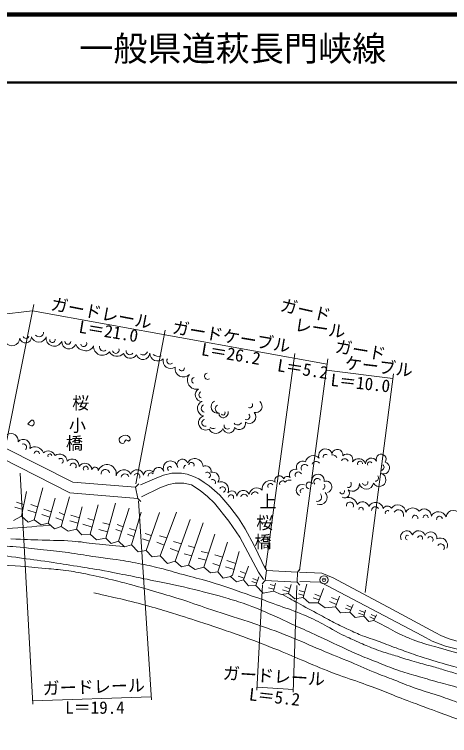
# Model space of a CAD drawing. Units: millimetres, scale not verified. Extents: x 40000 to 680000, y 20000 to 380000.
# Drawn here: x 207230 to 271019, y 274283 to 380000 of the extents above; entities that cross this region are included whole.
import ezdxf
from ezdxf.enums import TextEntityAlignment as Align

# ---------------------------------------------------------------- set-up
doc = ezdxf.new("R2010")
doc.units = ezdxf.units.MM
doc.header["$LTSCALE"] = 1000
doc.header["$PDMODE"] = 32
doc.header["$PDSIZE"] = 500
for name, color, linetype, lineweight in [('M-BGD', 7, 'Continuous', 13), ('M-BMK-SRVR', 3, 'Continuous', 13), ('M-STR-HTXT', 7, 'Continuous', 13), ('M-STR-STR1', 1, 'Continuous', 13), ('M-TTL-FRAM', 2, 'Continuous', 140), ('M-TTL-TXT', 7, 'Continuous', 50)]:
    doc.layers.add(name, color=color, linetype=linetype, lineweight=lineweight)
doc.layers.add('M-TTL', color=7, linetype='Continuous')
doc.styles.add('ＭＳ ゴシック', font='')
doc.styles.get('ＭＳ ゴシック').set_extended_font_data('MS Gothic')

msp = doc.modelspace()

# ---------------------------------------------------------------- linework, layer by layer
at = {"layer": 'M-BGD'}
for p, q in [((208268, 306436), (209023, 310043)), ((210127, 305909), (211379, 310623)), ((212162, 305431), (213187, 309095)), ((214071, 304954), (215304, 309277)), ((208476, 307431), (207266, 307781)), ((208631, 308168), (207537, 308492)), ((210633, 307813), (209612, 308169)), ((216332, 304527), (217155, 307805)), ((218341, 303798), (219524, 308085)), ((220627, 303246), (222062, 308366)), ((210402, 306945), (209192, 307342)), ((212408, 306312), (211252, 306697)), ((212626, 307090), (211519, 307482)), ((214551, 306636), (213790, 307006)), ((216747, 306182), (215500, 306613)), ((222486, 302794), (224067, 307623)), ((224395, 302241), (225805, 307048)), ((226530, 301412), (228488, 306963)), ((228590, 300633), (230975, 307014)), ((214320, 305827), (213313, 306192)), ((216559, 305434), (215332, 305758)), ((218897, 305811), (217996, 306108)), ((230784, 299834), (232985, 305959)), ((218631, 304849), (217253, 305295)), ((220886, 304169), (219580, 304510)), ((221179, 305213), (220183, 305492)), ((222954, 304222), (222076, 304482)), ((223167, 304875), (222272, 305225)), ((225012, 304344), (224123, 304622)), ((232769, 299281), (234894, 305456)), ((224753, 303461), (223828, 303795)), ((226378, 303899), (227299, 303591)), ((228488, 303572), (229582, 303288)), ((234979, 298954), (236627, 303798)), ((226027, 303120), (227018, 302795)), ((228086, 302643), (229174, 302194)), ((230548, 302743), (231705, 302396)), ((237039, 298301), (238461, 302618)), ((230071, 301688), (231299, 301267)), ((232709, 302115), (233650, 301842)), ((232131, 300935), (233226, 300611)), ((234166, 300281), (235330, 299985)), ((234618, 301261), (235678, 301008)), ((236627, 300759), (237743, 300437)), ((236301, 299503), (237323, 299162)), ((238386, 299930), (239698, 299505)), ((238160, 299000), (239447, 298615)), ((240320, 298347), (241157, 298040)), ((240807, 297096), (241551, 299101)), ((240019, 297669), (240912, 297378)), ((242179, 297292), (242882, 297031)), ((242616, 296267), (243057, 297531)), ((242028, 296865), (242747, 296641)), ((244716, 296438), (245415, 296229)), ((245203, 295463), (245519, 296602)), ((246851, 296111), (247598, 295815)), ((247389, 295111), (247780, 296426)), ((249085, 296859), (252085, 296748)), ((249574, 294533), (250091, 296476)), ((244490, 295961), (245279, 295736)), ((246550, 295659), (247464, 295365)), ((248886, 295056), (249650, 294819)), ((248961, 295559), (249785, 295326)), ((251247, 295031), (252088, 294677)), ((251735, 293755), (252527, 295823)), ((251021, 294479), (251896, 294175)), ((253433, 293926), (254425, 293517)), ((253709, 294529), (254646, 294122)), ((254286, 293135), (254863, 294718)), ((255769, 292971), (256551, 292689)), ((255945, 293424), (256692, 293050)), ((256421, 292356), (256873, 293512)), ((257655, 292214), (258492, 291946)), ((257804, 292595), (258588, 292317)), ((258456, 291804), (258682, 292683)), ((259507, 292042), (260169, 291739)), ((259315, 291677), (259998, 291364))]:
    msp.add_line(p, q, dxfattribs=at)
for points in [[(225705, 311025), (227774, 311897), (229074, 312443), (230315, 312768), (231719, 312768), (232546, 312591), (233477, 312281), (234246, 311897), (235044, 311394), (235768, 310892), (237349, 309503)], [(236580, 308365), (235517, 309340), (234438, 310227), (233167, 311025), (232044, 311291), (230788, 311291), (229857, 311069), (228660, 310641), (225838, 309296)], [(237349, 309503), (238792, 307807), (240074, 306174), (241053, 304566), (242359, 302155), (244093, 298562)], [(243741, 297156), (242987, 298236), (240249, 303385), (238642, 305722), (236580, 308365)], [(207107, 305835), (208268, 306436), (209223, 305582), (210127, 305909), (211132, 305180), (212162, 305431), (213091, 304602), (214071, 304954), (215101, 304226), (216332, 304527), (217135, 303698), (218341, 303798), (219271, 302995), (220627, 303246), (221406, 302417), (222486, 302794), (223390, 301965), (224395, 302241), (225375, 301236), (226530, 301412), (227410, 300508), (228590, 300633), (229654, 299507), (230784, 299834), (231739, 299030), (232769, 299281), (233723, 298628), (234979, 298954), (235959, 298126), (237039, 298301), (237843, 297347), (238923, 297623), (239777, 296844), (240807, 297096), (241561, 296216), (242616, 296267), (243696, 295161), (245203, 295463), (246334, 294960), (247389, 295111), (248343, 294307), (249574, 294533), (250453, 293729), (251735, 293755), (252790, 293026), (254286, 293135), (255014, 292256), (256421, 292356), (257175, 291578), (258456, 291804), (259159, 291000), (259913, 291176), (260289, 292005)], [(238923, 297623), (239215, 297794), (240194, 301261)], [(249035, 298216), (252275, 298115), (253958, 297387)], [(253958, 297387), (262675, 292782), (268905, 289391), (269859, 288888), (270940, 288461), (273803, 287632)], [(273552, 286602), (270412, 287381), (268453, 288135), (267046, 288888), (252085, 296748)]]:
    msp.add_lwpolyline(points, dxfattribs=at)
for centre, radius, start, end in [((210842, 333405), 655, 220.12038, 2.62086), ((206865, 332563), 1140, 213.92522, 358.32993), ((208863, 332706), 876, 191.56608, 3.29674), ((208913, 332950), 440, 202.58408, 344.35238), ((210818, 333079), 1127, 196.61134, 343.38866), ((213073, 332547), 1193, 169.91972, 335.51728), ((212794, 332293), 395, 174.70831, 12.67446), ((215238, 332052), 1079, 179.95228, 335.28621), ((215076, 332085), 440, 180.92719, 355.79965), ((217496, 332115), 1377, 201.92584, 268.19511), ((217385, 331744), 446, 192.99756, 19.78152), ((217757, 331865), 1166, 254.86909, 337.42459), ((220123, 331327), 1292, 176.01391, 322.32898), ((220296, 331252), 599, 166.47158, 305.43655), ((222095, 330800), 486, 193.25665, 19.8575), ((222264, 331142), 1272, 208.3781, 317.71599), ((224225, 330694), 1098, 201.77602, 326.36092), ((224142, 330644), 540, 172.54651, 325.37847), ((226082, 330396), 992, 198.21558, 358.04463), ((226085, 330760), 674, 234.36319, 340.82165), ((228234, 330351), 1161, 179.4506, 315.20671), ((228300, 330904), 1038, 225.72346, 294.54492), ((230147, 329212), 1135, 163.54662, 304.59638), ((230060, 329232), 500, 142.95155, 311.13927), ((232019, 328093), 1241, 171.48741, 313.73775), ((231741, 328168), 407, 204.24808, 1.20063), ((233911, 326371), 1324, 141.37421, 284.09624), ((233650, 326348), 432, 102.72098, 250.34256), ((235540, 326950), 452, 95.57775, 308.64114), ((234683, 324238), 961, 117.90904, 273.13918), ((234776, 324238), 496, 115.91045, 247.27183), ((235182, 322246), 1125, 113.38832, 258.69987), ((235178, 322243), 561, 114.63023, 256.25043), ((237010, 322473), 951, 118.80447, 283.38021), ((237319, 322184), 642, 122.05324, 261.96972), ((241738, 322744), 413, 242.91943, 34.70872), ((242585, 322567), 948, 255.92567, 48.84827), ((237842, 321478), 616, 173.5503, 278.53295), ((237834, 321551), 283, 207.08122, 37.47007), ((237742, 321672), 826, 283.402, 7.04234), ((241258, 321050), 470, 246.88471, 47.45821), ((241681, 320985), 945, 231.90303, 44.57637), ((235282, 320130), 1063, 107.57026, 297.04215), ((235213, 320126), 506, 103.53887, 285.22392), ((236746, 319684), 1101, 207.02182, 340.24634), ((236364, 319967), 670, 228.8718, 295.42157), ((238640, 319493), 876, 191.91747, 358.02201), ((238452, 319725), 502, 169.78226, 304.56065), ((239944, 320443), 629, 216.85119, 331.32005), ((240207, 320054), 910, 220.56262, 11.83761), ((206724, 317491), 1072, 351.48158, 120.72609), ((208562, 316744), 976, 337.95774, 142.92155), ((208530, 316558), 471, 310.94993, 107.76558), ((210221, 315281), 1332, 19.48735, 124.50433), ((252833, 315297), 1011, 18.48127, 201.43987), ((254579, 315440), 807, 349.44703, 167.31592), ((210507, 315584), 392, 358.53099, 170.41393), ((212203, 314982), 1039, 19.14759, 134.37137), ((212417, 315278), 293, 8.84842, 206.45183), ((213859, 314438), 1112, 4.17959, 127.29783), ((251017, 314167), 1159, 41.00193, 168.41468), ((252867, 315126), 385, 58.58398, 192.76884), ((253875, 314798), 643, 18.00115, 102.75135), ((256000, 314709), 856, 340.34684, 137.03326), ((260985, 314804), 732, 324.2324, 202.50257), ((214020, 314543), 379, 292.40053, 132.83796), ((215695, 313816), 1011, 354.27053, 135.96873), ((215841, 313783), 447, 323.07041, 175.8175), ((217570, 313183), 1019, 4.50541, 148.50313), ((220792, 312650), 1367, 347.7066, 159.09719), ((230111, 313477), 1064, 5.46851, 202.99441), ((231860, 313993), 804, 19.24557, 211.044), ((233679, 313693), 1201, 1.5474, 151.97156), ((233171, 313915), 396, 343.08444, 168.84307), ((249456, 313609), 898, 61.70949, 202.26493), ((249808, 313483), 560, 40.60129, 211.07401), ((251469, 313790), 660, 41.11146, 156.96751), ((255651, 314349), 521, 19.66271, 158.60119), ((257680, 313815), 1064, 16.95656, 145.28212), ((257901, 314134), 370, 354.07536, 202.51893), ((259558, 314103), 860, 29.26741, 178.55758), ((259341, 314063), 356, 36.08546, 206.66055), ((261337, 313526), 884, 247.81585, 74.10169), ((217690, 313407), 360, 332.00597, 217.52131), ((219046, 313170), 470, 356.02958, 168.57832), ((220556, 312696), 599, 8.61827, 190.70152), ((223258, 312104), 1159, 24.51111, 167.30118), ((225215, 312328), 938, 6.48928, 164.11336), ((226979, 312355), 836, 41.6801, 174.59606), ((228385, 312808), 788, 18.68883, 172.48983), ((230005, 313407), 323, 35.06011, 233.06151), ((232465, 313503), 426, 103.21779, 187.76517), ((235267, 313046), 783, 348.04919, 119.63443), ((248350, 312518), 800, 69.88078, 208.29045), ((248868, 312446), 489, 26.86135, 204.95167), ((260929, 313623), 481, 280.61966, 47.48955), ((223456, 312050), 585, 18.22703, 169.40112), ((225191, 312263), 436, 324.02648, 156.89596), ((227255, 312375), 434, 41.46133, 188.94092), ((235523, 312455), 434, 301.80984, 131.53886), ((236297, 311973), 948, 324.33381, 106.19221), ((246058, 311687), 672, 19.59148, 202.0221), ((247251, 311677), 608, 49.49479, 157.15428), ((251735, 311695), 899, 349.81762, 180.52154), ((251634, 311491), 498, 29.55803, 221.85536), ((260709, 311772), 980, 210.5911, 72.52279), ((260138, 312058), 475, 267.32705, 42.98818), ((236278, 311414), 420, 329.22016, 116.31749), ((237497, 310366), 1139, 333.2956, 112.21292), ((244723, 310478), 1193, 53.34432, 190.80368), ((244774, 310824), 416, 30.20763, 207.56553), ((246569, 311157), 466, 36.74788, 192.14003), ((247580, 310945), 804, 72.48116, 142.41322), ((249390, 310250), 854, 66.49955, 244.89135), ((250510, 310939), 514, 38.63824, 261.49874), ((252306, 310810), 451, 287.82973, 45.90222), ((252923, 310745), 847, 285.3204, 111.01151), ((256209, 310962), 333, 232.91991, 341.97447), ((256778, 311124), 1025, 233.66629, 6.71695), ((255944, 311163), 656, 332.4777, 24.58469), ((258828, 311461), 1054, 191.8961, 349.74081), ((258653, 311376), 394, 192.8798, 19.89928), ((237739, 310349), 421, 285.25512, 158.38522), ((239098, 309407), 735, 359.53844, 142.50301), ((240780, 309263), 956, 25.65567, 171.71704), ((242750, 309459), 1129, 44.82823, 168.84672), ((242530, 309452), 550, 36.30962, 166.87473), ((249502, 310112), 377, 65.87054, 223.50703), ((252018, 309193), 1053, 247.47464, 42.42661), ((255270, 310065), 358, 195.72794, 21.14195), ((255635, 309834), 708, 240.28187, 40.88334), ((238972, 309189), 396, 335.34381, 174.79335), ((240914, 309141), 520, 23.6935, 165.10391), ((251595, 309276), 672, 256.62476, 42.21678), ((256150, 307806), 1384, 15.23529, 104.58873), ((256436, 308004), 521, 331.68252, 187.70778), ((258262, 307599), 964, 16.62298, 143.64541), ((258027, 307422), 334, 340.94132, 180.97971), ((260182, 307363), 1120, 10.33569, 152.83962), ((260128, 307290), 542, 31.31433, 179.90765), ((261907, 307228), 709, 33.93812, 151.64728), ((263444, 306946), 1166, 3.52471, 144.47869), ((265620, 306523), 1126, 34.785, 153.94552), ((261914, 306952), 319, 51.47044, 210.90141), ((263538, 306638), 750, 343.00885, 148.95066), ((266120, 306091), 566, 120.05526, 175.24985), ((265913, 306115), 473, 353.87281, 99.30947), ((267300, 306483), 1018, 10.16084, 137.94837), ((267513, 306260), 368, 350.1393, 189.8607), ((269382, 305908), 1200, 20.6176, 152.42257), ((271570, 306227), 1070, 6.35738, 174.43838), ((269531, 306023), 417, 7.71021, 196.90582), ((264734, 303406), 892, 20.2692, 207.7524), ((264877, 303301), 345, 70.15524, 259.98193), ((266476, 303342), 979, 15.97138, 157.61818), ((266709, 303206), 361, 329.03095, 169.57815), ((268250, 303251), 907, 351.00787, 156.58458), ((268177, 303028), 420, 319.38771, 149.30163), ((269667, 302198), 1050, 333.82297, 119.75685), ((269719, 301859), 535, 323.77774, 145.33084)]:
    msp.add_arc(centre, radius, start, end, dxfattribs=at)
for points, knots in [([(209895, 319708), (209657, 319552), (209479, 319864), (209212, 319964), (209212, 319964), (209212, 319964), (209212, 319964), (209495, 320181), (209622, 320686), (209938, 320519), (210219, 320371), (210161, 319882), (209895, 319708)], [0, 0, 0, 0, 1, 1, 1, 2, 2, 2, 3, 3, 3, 4, 4, 4, 4]), ([(223091, 317103), (222808, 317103), (222606, 317333), (222578, 317615), (222555, 317855), (222706, 318018), (222920, 318128), (223321, 318333), (223760, 318409), (224073, 318085), (224235, 317917), (224259, 317629), (224073, 317487), (223922, 317372), (223787, 317664), (223603, 317615), (223330, 317542), (223374, 317103), (223091, 317103)], [0, 0, 0, 0, 1, 1, 1, 2, 2, 2, 3, 3, 3, 4, 4, 4, 5, 5, 5, 6, 6, 6, 6]), ([(198018, 304107), (199974, 304226), (200464, 304256), (202031, 304352), (203624, 304450), (204517, 304492), (206110, 304603), (208600, 304777), (209399, 304862), (212477, 305150)], [0, 0, 0, 0, 1, 1, 1, 2, 2, 2, 3, 3, 3, 3]), ([(206697, 303122), (208923, 303029), (209485, 303005), (211273, 302940), (212992, 302877), (213960, 302916), (215676, 302792), (217021, 302694), (217764, 302540), (219104, 302393), (220777, 302210), (221311, 302162), (223390, 301965)], [0, 0, 0, 0, 1, 1, 1, 2, 2, 2, 3, 3, 3, 4, 4, 4, 4]), ([(194576, 302100), (199328, 302199), (200634, 302294), (204510, 302117), (205897, 302054), (206362, 302042), (208057, 301910)], [0, 0, 0, 0, 1, 1, 1, 2, 2, 2, 2]), ([(196133, 301321), (198275, 301276), (198855, 301278), (200595, 301157), (201722, 301078), (202352, 301018), (203476, 300905), (205032, 300749), (205537, 300674), (207451, 300418)], [0, 0, 0, 0, 1, 1, 1, 2, 2, 2, 3, 3, 3, 3]), ([(208057, 301910), (209988, 301696), (210476, 301643), (212026, 301462), (213423, 301299), (214209, 301226), (215602, 301033), (216990, 300841), (217760, 300679), (219149, 300487), (220330, 300323), (220712, 300276), (222178, 300103)], [0, 0, 0, 0, 1, 1, 1, 2, 2, 2, 3, 3, 3, 4, 4, 4, 4]), ([(207451, 300418), (209827, 300096), (210436, 300016), (212345, 299732), (213946, 299494), (214841, 299351), (216439, 299097), (217998, 298848), (218489, 298767), (220428, 298446)], [0, 0, 0, 0, 1, 1, 1, 2, 2, 2, 3, 3, 3, 3]), ([(196912, 299387), (198968, 299441), (199525, 299444), (201200, 299428), (203604, 299405), (204403, 299339), (207348, 299162)], [0, 0, 0, 0, 1, 1, 1, 2, 2, 2, 2]), ([(222178, 300103), (223747, 299836), (224160, 299766), (225424, 299515), (226655, 299270), (227347, 299141), (228564, 298837), (229900, 298504), (230629, 298249), (231956, 297882), (233445, 297470), (234294, 297294), (235774, 296852), (238263, 296110), (239623, 295587), (242079, 294742), (243488, 294257), (244271, 293969), (245671, 293461), (247028, 292969), (247802, 292726), (249138, 292180), (251624, 291164), (252441, 290636), (255267, 289065)], [0, 0, 0, 0, 1, 1, 1, 2, 2, 2, 3, 3, 3, 4, 4, 4, 5, 5, 5, 6, 6, 6, 7, 7, 7, 8, 8, 8, 8]), ([(207348, 299162), (209540, 298979), (210097, 298935), (211858, 298771), (213001, 298665), (213646, 298644), (214784, 298491), (215934, 298336), (216571, 298199), (217709, 297974), (219248, 297669), (220102, 297461), (221627, 297097), (222732, 296834), (223345, 296667), (224441, 296369), (225879, 295978), (226680, 295738), (228108, 295314), (229593, 294873), (230427, 294634), (231902, 294158), (233567, 293621), (234486, 293279), (236147, 292726), (238282, 292016), (238959, 291801), (241623, 290943)], [0, 0, 0, 0, 1, 1, 1, 2, 2, 2, 3, 3, 3, 4, 4, 4, 5, 5, 5, 6, 6, 6, 7, 7, 7, 8, 8, 8, 9, 9, 9, 9]), ([(220428, 298446), (223945, 297752), (224846, 297578), (227669, 296982), (229974, 296495), (231275, 296263), (233562, 295701), (235523, 295219), (236623, 294950), (238558, 294377), (239737, 294028), (240393, 293815), (241548, 293395), (242939, 292888), (243399, 292674), (245050, 291943)], [0, 0, 0, 0, 1, 1, 1, 2, 2, 2, 3, 3, 3, 4, 4, 4, 5, 5, 5, 5]), ([(218889, 295188), (220786, 294781), (221282, 294673), (222808, 294309), (224433, 293921), (225342, 293696), (226953, 293254), (228306, 292883), (229053, 292637), (230394, 292224), (232194, 291669), (233202, 291354), (234991, 290767), (237229, 290033), (237942, 289777), (240694, 288808)], [0, 0, 0, 0, 1, 1, 1, 2, 2, 2, 3, 3, 3, 4, 4, 4, 5, 5, 5, 5]), ([(246517, 294987), (247768, 294276), (248090, 294095), (249104, 293536), (250372, 292836), (251092, 292462), (252369, 291778), (253271, 291295), (253767, 291006), (254681, 290547), (255359, 290205), (255746, 290029), (256439, 289718), (257268, 289345), (257722, 289106), (258574, 288788), (259185, 288560), (259542, 288477), (260157, 288261), (261205, 287891), (261777, 287641), (262820, 287256), (263818, 286887), (264376, 286675), (265382, 286326), (266396, 285975), (266970, 285794), (267994, 285472), (269612, 284964), (270147, 284826), (272164, 284267)], [0, 0, 0, 0, 1, 1, 1, 2, 2, 2, 3, 3, 3, 4, 4, 4, 5, 5, 5, 6, 6, 6, 7, 7, 7, 8, 8, 8, 9, 9, 9, 10, 10, 10, 10]), ([(245050, 291943), (248314, 290444), (249131, 290069), (251746, 288866), (253984, 287837), (255215, 287210), (257474, 286229), (258620, 285730), (259275, 285481), (260438, 285023), (261603, 284563), (262243, 284273), (263427, 283867), (264485, 283505), (265094, 283356), (266166, 283038), (267380, 282678), (268060, 282474), (269280, 282134), (270571, 281775), (270989, 281668), (272596, 281255)], [0, 0, 0, 0, 1, 1, 1, 2, 2, 2, 3, 3, 3, 4, 4, 4, 5, 5, 5, 6, 6, 6, 7, 7, 7, 7]), ([(241623, 290943), (244493, 289963), (245280, 289708), (247577, 288791), (249389, 288066), (250374, 287587), (252174, 286831), (253886, 286113), (254858, 285741), (256570, 285023), (258045, 284403), (258855, 284017), (260338, 283415), (261477, 282952), (262129, 282727), (263277, 282285), (264445, 281834), (265084, 281542), (266266, 281129), (267587, 280667), (268358, 280503), (269682, 280049), (270848, 279649), (271228, 279508), (272647, 278969)], [0, 0, 0, 0, 1, 1, 1, 2, 2, 2, 3, 3, 3, 4, 4, 4, 5, 5, 5, 6, 6, 6, 7, 7, 7, 8, 8, 8, 8]), ([(259913, 291176), (261280, 290454), (261624, 290273), (262719, 289693), (263200, 289438), (263455, 289266), (263950, 289039), (264606, 288740), (264982, 288589), (265658, 288336), (266280, 288103), (266631, 287979), (267266, 287783), (267880, 287594), (268230, 287508), (268848, 287331), (270684, 286806), (271258, 286638), (273546, 285975)], [0, 0, 0, 0, 1, 1, 1, 2, 2, 2, 3, 3, 3, 4, 4, 4, 5, 5, 5, 6, 6, 6, 6]), ([(240694, 288808), (243250, 287856), (243924, 287613), (245969, 286781), (247468, 286171), (248292, 285794), (249787, 285173), (251531, 284450), (252491, 284001), (254259, 283340), (255845, 282746), (256762, 282490), (258353, 281908), (260891, 280980), (262280, 280374), (264809, 279421), (266895, 278635), (267558, 278390), (270160, 277436)], [0, 0, 0, 0, 1, 1, 1, 2, 2, 2, 3, 3, 3, 4, 4, 4, 5, 5, 5, 6, 6, 6, 6]), ([(255267, 289065), (256415, 288534), (256714, 288396), (257650, 287987), (258528, 287603), (259016, 287378), (259911, 287032), (260455, 286822), (260763, 286712), (261317, 286530), (262116, 286267), (262574, 286152), (263377, 285902), (264340, 285602), (264871, 285407), (265839, 285123), (266814, 284837), (267372, 284718), (268351, 284445), (269168, 284217), (269625, 284088), (270436, 283842), (271443, 283537), (271766, 283426), (272998, 283013)], [0, 0, 0, 0, 1, 1, 1, 2, 2, 2, 3, 3, 3, 4, 4, 4, 5, 5, 5, 6, 6, 6, 7, 7, 7, 8, 8, 8, 8]), ([(270160, 277436), (271489, 276941), (271844, 276811), (272935, 276443), (274182, 276022), (274893, 275827), (276150, 275438), (277630, 274981), (278097, 274840), (279944, 274283)], [0, 0, 0, 0, 1, 1, 1, 2, 2, 2, 3, 3, 3, 3])]:
    msp.add_open_spline(points, degree=3, knots=knots, dxfattribs=at)
at = {"layer": 'M-BMK-SRVR'}
msp.add_circle((252609, 297115), 600, dxfattribs=at)
msp.add_point((252609, 297115), dxfattribs=at)
at = {"layer": 'M-STR-HTXT'}
for p, q in [((206094, 317599), (210069, 337457)), ((173427, 332464), (209886, 336545)), ((209886, 336545), (253078, 328736)), ((225009, 311167), (229352, 333690)), ((244078, 299061), (248333, 330271)), ((253180, 329496), (249018, 298458)), ((262704, 326649), (252998, 327853)), ((258669, 295257), (262792, 327327)), ((208079, 312764), (209941, 278902)), ((227326, 279517), (225434, 308671)), ((242773, 280928), (243577, 296367)), ((248623, 296301), (248111, 280629)), ((242797, 281396), (248124, 281037)), ((209916, 279353), (227295, 279984))]:
    msp.add_line(p, q, dxfattribs=at)
at = {"layer": 'M-STR-STR1'}
for p, q in [((224998, 310685), (225461, 311188)), ((225299, 309052), (225748, 308598)), ((244205, 298463), (243988, 299184)), ((248725, 298254), (249047, 298672)), ((243996, 297003), (243570, 296542)), ((248664, 296768), (249081, 296325))]:
    msp.add_line(p, q, dxfattribs=at)
msp.add_lwpolyline([(205815, 316443), (215779, 311439), (224998, 310685), (225299, 309052), (215351, 309856), (205479, 314905), (206041, 316330)], dxfattribs=at)
msp.add_lwpolyline([(244205, 298463), (248725, 298254), (248664, 296768), (243996, 297003)], close=True, dxfattribs=at)
at = {"layer": 'M-TTL-FRAM'}
msp.add_line((680000, 380000), (40000, 380000), dxfattribs=at)
at = {"layer": 'M-TTL-TXT'}
msp.add_line((40000, 370000), (680000, 370000), dxfattribs=at)

# ---------------------------------------------------------------- texts
at = {"layer": 'M-BGD', "style": 'ＭＳ ゴシック'}
for s, p in [('桜', (216948, 321575)), ('小', (216469, 318286)), ('橋', (216033, 315672)), ('上', (244390, 307136)), ('桜', (243920, 304018)), ('橋', (243668, 301213))]:
    msp.add_text(s, height=1833, dxfattribs=at).set_placement(p, align=Align.BOTTOM_CENTER)
at = {"layer": 'M-STR-HTXT', "style": 'ＭＳ ゴシック'}
for s, rotation, p in [('ガードレール', 349.081, (219715, 334768)), ('ガード', 347.241, (249608, 335216)), ('L＝21.0', 350.61, (220800, 332101)), ('レール', 351.272, (251818, 332553)), ('ガードケーブル', 350.535, (238798, 331317)), ('ガード', 350.522, (257725, 329341)), ('L＝26.2', 350.458, (238743, 328789)), ('ケーブル', 353.289, (260485, 326924)), ('L＝5.2', 351.01, (249285, 326580)), ('L＝10.0', 353.595, (257793, 324523)), ('ガードレール', 356.36, (245180, 281538)), ('ガードレール', 1.916, (218908, 279974)), ('L＝5.2', 353.613, (245211, 278497))]:
    msp.add_text(s, height=1833, rotation=rotation, dxfattribs=at).set_placement(p, align=Align.BOTTOM_CENTER)
msp.add_text('L＝19.4', height=1833, dxfattribs=at).set_placement((219035, 276927), align=Align.BOTTOM_CENTER)
at = {"layer": 'M-TTL', "style": 'ＭＳ ゴシック'}
msp.add_text('一般県道萩長門峡線', height=3666, dxfattribs=at).set_placement((216734, 375000), align=Align.MIDDLE_LEFT)

doc.saveas('drawing.dxf')
